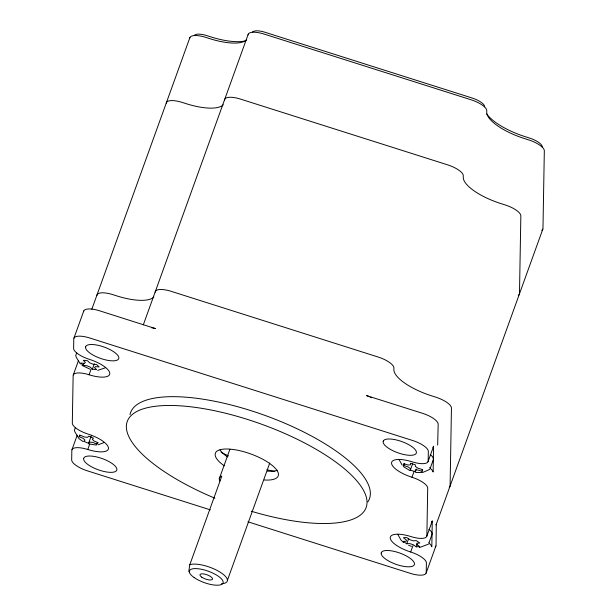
<?xml version="1.0" encoding="UTF-8"?>
<svg xmlns="http://www.w3.org/2000/svg" width="616" height="616" viewBox="0 0 616 616"><rect width="100%" height="100%" fill="white"/><g stroke="black" fill="none" stroke-linecap="round" stroke-linejoin="round"><path stroke-width="0.92" d="M542.827 229.129L436.282 524.262L436.059 545.237A16.701 5.652 19.8 0 1 435.181 546.877M410.341 470.139L410.372 468.545L407.931 466.843L403.673 465.496L403.703 463.648L407.961 465.003L410.433 464.864L410.464 463.263L415.377 464.826L415.353 466.42L417.794 468.122L422.052 469.477L422.36 470.501L422.022 471.317L417.763 469.962L415.284 470.108L415.261 471.702L410.341 470.139L412.628 463.817M431.831 546.754L432.263 521.051A16.701 5.652 19.8 0 1 431.477 521.991M433.133 472.025L433.579 446.292A16.701 5.652 19.8 0 1 433.41 446.623M437.668 445.129L438.168 424.239A16.701 5.652 19.8 0 0 422.445 413.282L366.574 395.603A16.701 5.652 19.8 0 1 369.592 396.827M219.881 481.027L219.234 478.855L219.95 477.123L221.829 476.037L189.797 564.757L188.881 570.739L189.058 571.925L189.674 571.995M73.935 338.161L83.753 310.957M91.83 309.232L189.913 37.538M76.692 352.853L75.73 355.517L76.238 357.226L80.357 364.01M73.289 374.936L78.517 360.46M83.198 365.365L80.765 362.986L84.469 363.363L85.393 362.385L83.283 360.329L85.262 360.391L87.557 360.76L89.666 362.816L93.016 364.218L96.712 364.595L99.145 366.967L95.442 366.597L94.525 367.567L96.627 369.623L92.354 369.192L90.252 367.136L86.894 365.735L83.198 365.365L83.845 363.555M210.318 509.863L87.395 470.84A16.701 5.652 19.8 0 1 71.672 459.882L71.833 450.396A16.701 5.652 19.8 0 1 87.772 449.488A21.714 7.346 19.8 0 0 108.478 448.309A21.714 7.346 19.8 0 0 88.042 434.072A16.701 5.652 19.8 0 1 72.311 423.115L73.142 375.668A16.701 5.652 19.8 0 1 89.074 374.759L91.029 369.33M92.354 369.192L94.31 363.771M75.383 427.589L74.421 430.245L74.936 431.955L79.056 438.746L83.068 441.541M71.987 449.665L77.208 435.189M79.156 436.698L80.457 435.32L84.561 437.037L87.588 437.345L88.712 436.151L93.455 438.138L92.323 439.323L94.04 441.002L98.152 442.727L96.843 444.098L92.739 442.38L89.72 442.072L88.588 443.266L86.132 442.365L83.845 441.287L84.977 440.093L83.26 438.415L79.156 436.698L79.803 434.888M88.588 443.266L91.199 436.036M87.772 449.488L89.728 444.059M96.843 444.098L97.497 442.296M143.312 324.84L248.225 34.219M219.234 478.855L229.907 449.287M227.412 580.334L269.785 462.947M403.673 465.496L404.327 463.686M247.932 521.806L410.302 573.35A16.701 5.652 19.8 0 0 426.233 572.441L426.403 562.955A16.701 5.652 19.8 0 0 410.672 551.998A21.714 7.346 19.8 0 1 390.236 537.753A21.714 7.346 19.8 0 1 410.941 536.575A16.701 5.652 19.8 0 0 426.873 535.666L427.704 488.218A16.701 5.652 19.8 0 0 411.981 477.261L413.937 471.833M415.261 471.702L416.239 468.992M422.022 471.317L422.668 469.507M428.035 461.669L433.579 446.292M430.291 468.075L433.495 459.197A16.701 5.652 19.8 0 0 430.284 454.554M406.752 543.789L409.786 543.62L413.259 544.721L416.254 546.808L419.75 546.608L416.762 544.521L416.778 543.22L419.812 543.05L416.362 540.64L413.328 540.81L409.856 539.708L406.86 537.629L404.881 537.568L403.365 537.822L406.352 539.909L406.329 541.21L403.303 541.387L406.752 543.789L408.708 538.369M410.672 551.998L412.959 545.66M416.254 546.808L417.232 544.097M426.719 536.428L432.263 521.051M428.99 542.804L432.186 533.933A16.701 5.652 19.8 0 0 428.982 529.283M426.087 573.173L435.905 545.968M189.797 564.757L189.967 564.664A21.213 7.176 19.8 0 1 219.65 571.864A21.213 7.176 19.8 0 1 221.429 583.791M429.722 469.438L422.383 472.588L415.646 472.387M428.42 544.167L419.311 547.616M105.213 367.86L97.713 370.378M98.175 444.814L103.911 442.588M96.404 445.114L88.581 443.843M89.882 369.115L82.097 365.427M408.631 545.306L411.488 546.353M409.933 470.57L403.264 466.52M403.703 542.665L400.877 539.901L397.844 534.457M399.145 459.728L402.179 465.172M542.226 146.877L542.211 146.539A13.36 4.52 19.8 0 0 530.476 138.369L522.845 135.905A43.436 14.692 19.8 0 1 486.748 113.952M484.677 106.784L484.653 106.445A13.36 4.52 19.8 0 0 472.926 98.267L264.226 32.017A13.36 4.52 19.8 0 0 253.014 31.686M96.889 295.541A16.701 5.652 19.8 0 1 112.82 294.633L116.94 295.942A40.094 13.56 19.8 0 0 153.815 297.043M155.201 292.223A16.701 5.652 19.8 0 1 171.132 291.314L378.17 357.041A16.701 5.652 19.8 0 1 393.901 367.998L393.87 369.538A40.094 13.56 19.8 0 0 431.616 395.834L435.728 397.143A16.701 5.652 19.8 0 1 451.451 408.1L450.096 485.678A16.701 5.652 19.8 0 1 449.226 487.318M166.281 103.326A16.701 5.652 19.8 0 1 182.213 102.418L186.325 103.727A40.094 13.56 19.8 0 0 223.208 104.82M518.241 295.349A16.701 5.652 19.8 0 0 519.488 293.462L520.843 215.877A16.701 5.652 19.8 0 0 505.12 204.928L501 203.619A40.094 13.56 19.8 0 1 463.263 177.323L463.286 175.783A16.701 5.652 19.8 0 0 447.562 164.826L240.525 99.099A16.701 5.652 19.8 0 0 224.594 100.008M89.074 374.759A21.714 7.346 19.8 0 0 109.787 373.581A21.714 7.346 19.8 0 0 89.343 359.336A16.701 5.652 19.8 0 1 73.62 348.379L73.781 338.892A16.701 5.652 19.8 0 1 89.713 337.984L412.62 440.494A16.701 5.652 19.8 0 1 428.343 451.451L428.182 460.937A16.701 5.652 19.8 0 1 412.25 461.846A21.714 7.346 19.8 0 0 391.537 463.024A21.714 7.346 19.8 0 0 411.981 477.261M433.163 446.923A16.701 5.652 19.8 0 1 432.856 447.201M83.607 311.688A16.701 5.652 19.8 0 1 99.538 310.78L155.401 328.567A16.701 5.652 19.8 0 0 151.405 327.697M370.562 397.266A16.701 5.652 19.8 0 1 371.502 397.728M428.744 542.927A16.701 5.652 19.8 0 1 431.67 546.323M224.278 465.819A33.41 11.304 19.8 0 1 226.087 448.995A33.41 11.304 19.8 0 1 272.049 465.288A33.41 11.304 19.8 0 1 264.226 479.987M214.907 498.198A126.958 42.951 19.8 0 1 154.031 406.46A126.958 42.951 19.8 0 1 354.662 478.432A126.958 42.951 19.8 0 1 251.266 511.234M429.398 467.683A16.701 5.652 19.8 0 1 432.971 471.587M130.022 414.614A126.958 42.951 19.8 0 1 266.489 415.962A126.958 42.951 19.8 0 1 367.844 501.917M277.323 470.301A33.41 11.304 19.8 0 1 267.421 471.109M227.481 456.949A33.41 11.304 19.8 0 1 219.966 449.965M274.905 471.587A73.504 24.863 19.8 0 1 266.905 469.754M228.49 455.94A73.504 24.863 19.8 0 1 221.129 452.252M436.282 524.262A16.701 5.652 19.8 0 1 435.866 524.894M542.411 229.768A16.701 5.652 19.8 0 0 542.973 228.397L544.328 150.82A16.701 5.652 19.8 0 0 528.605 139.863L524.486 138.561A40.094 13.56 19.8 0 1 486.748 112.266L486.771 110.726A16.701 5.652 19.8 0 0 471.048 99.769L264.01 34.042A16.701 5.652 19.8 0 0 248.079 34.95M542.103 230.037A16.701 5.652 19.8 0 1 541.733 230.292M189.767 38.269A16.701 5.652 19.8 0 1 205.698 37.36L209.81 38.669A40.094 13.56 19.8 0 0 246.693 39.763M194.263 35.466A13.36 4.52 19.8 0 1 205.913 35.335L213.552 37.715A43.436 14.692 19.8 0 0 245.199 40.902M252.429 32.409A13.36 4.52 19.8 0 1 252.768 31.909M85.586 347L85.67 348.256A17.571 5.944 19.8 0 0 101.54 358.743A17.571 5.944 19.8 0 0 118.503 359.082L118.688 358.735A17.571 5.944 19.8 0 0 118.819 357.55L118.719 357.111A17.571 5.944 19.8 0 0 102.302 346.438A17.571 5.944 19.8 0 0 85.693 346.623L85.586 347M83.637 458.504L83.722 459.759A17.571 5.944 19.8 0 0 101.771 470.917A17.571 5.944 19.8 0 0 116.871 469.053L116.771 468.614A17.571 5.944 19.8 0 0 100.354 457.942A17.571 5.944 19.8 0 0 83.753 458.127L83.637 458.504M381.219 552.968L381.304 554.223A17.571 5.944 19.8 0 0 406.683 566.751A17.571 5.944 19.8 0 0 406.868 556.233A17.571 5.944 19.8 0 0 381.327 552.598L381.219 552.968M383.275 441.095L383.16 441.464A17.571 5.944 19.8 0 0 406.714 455.039A17.571 5.944 19.8 0 0 409.709 445.245A17.571 5.944 19.8 0 0 383.275 441.095M194.186 577.6A17.872 6.045 19.8 0 0 222.569 583.745A17.872 6.045 19.8 0 0 201.963 569.392A17.872 6.045 19.8 0 0 194.186 577.6M201.732 577.169A6.684 2.264 19.8 0 0 212.343 579.463A6.684 2.264 19.8 0 0 204.643 574.097A6.684 2.264 19.8 0 0 201.732 577.169"/></g></svg>
